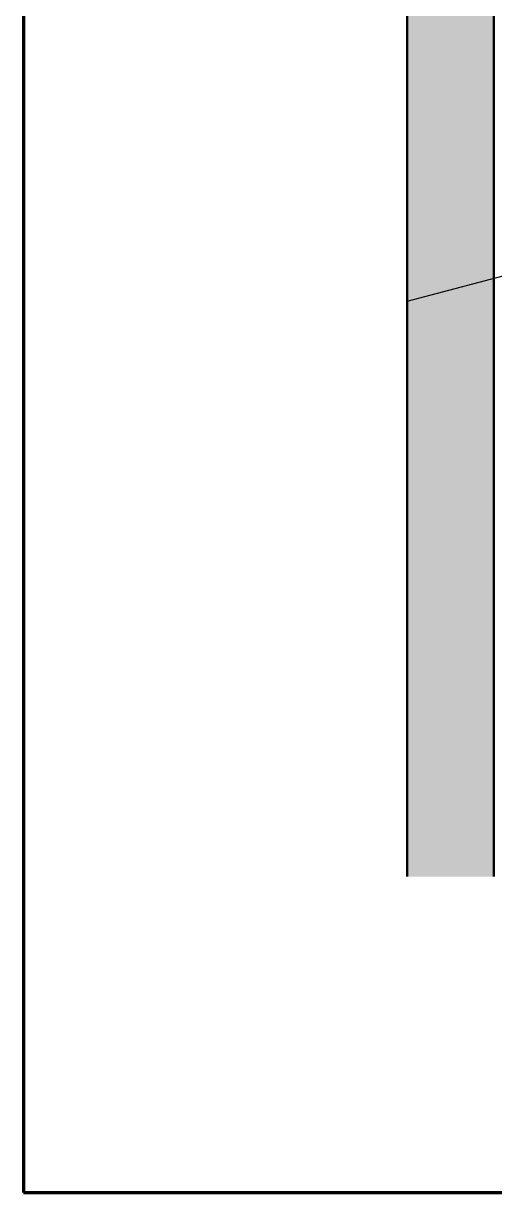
# Model space of a CAD drawing. Header units: inches. Extents: x 0.6 to 33.4, y 0.6 to 21.4.
# Drawn here: x 0.6 to 3.32, y 0.6 to 7.35 of the extents above; entities that cross this region are included whole.
import ezdxf

# ---------------------------------------------------------------- set-up
doc = ezdxf.new("R2010")
doc.units = ezdxf.units.IN
doc.header["$LTSCALE"] = 2
doc.header["$MEASUREMENT"] = 0
for name, color, linetype, lineweight in [('Border (ANSI)', 7, 'Continuous', 70), ('Hatch (ANSI)', 7, 'Continuous', 18), ('Symbol (ANSI)', 7, 'Continuous', 25), ('Visible (ANSI)', 7, 'Continuous', 50)]:
    doc.layers.add(name, color=color, linetype=linetype, lineweight=lineweight)
doc.styles.add('Note Text (ANSI)', font='tahoma.ttf')
doc.dimstyles.new('Default (ANSI)$7', dxfattribs={"dimscale": 2, "dimtxt": 0.12, "dimasz": 0.098425, "dimexe": 0.125, "dimexo": 0.0625, "dimgap": 0.031496, "dimtad": 0, "dimtih": 1, "dimtoh": 1, "dimrnd": 1e-08, "dimzin": 4, "dimdsep": 46, "dimtxsty": 'Note Text (ANSI)', "dimcen": 0.09, "dimdle": 0.393701, "dimclrd": 256, "dimclre": 256, "dimclrt": 256, "dimadec": 0, "dimazin": 1, "dimtfac": 1, "dimtofl": 0, "dimtmove": 0, "dimatfit": 3, "dimfxl": 0, "dimtolj": 1, "dimtzin": 4, "dimlwd": -1, "dimlwe": -1, "dimarcsym": 0})

# ---------------------------------------------------------------- blocks, each defined once
blk = doc.blocks.new('Borders ATAS A Border')
at = {"layer": 'Border (ANSI)'}
for p, q in [((0.3, 10.7), (0.3, 0.3)), ((0.3, 0.3), (16.7, 0.3))]:
    blk.add_line(p, q, dxfattribs=at)

msp = doc.modelspace()

# ---------------------------------------------------------------- hatches: boundary and pattern name
at = {"layer": 'Hatch (ANSI)', "true_color": 0x804000}
h = msp.add_hatch(dxfattribs=at)
h.set_pattern_fill('AR-SAND', color=36, scale=0.25, angle=45, style=0)
h.paths.add_polyline_path([(21.52672, 18.45713), (3.31694, 18.45713), (3.31694, 2.42486), (2.81694, 2.42486), (2.81694, 18.95713), (21.52672, 18.95713)])

# ---------------------------------------------------------------- linework, layer by layer
at = {"layer": 'Visible (ANSI)', "color": 36, "true_color": 0x804000}
for p, q in [((2.81694, 2.42486), (2.81694, 18.95713)), ((3.31694, 18.45713), (3.31694, 2.42486))]:
    msp.add_line(p, q, dxfattribs=at)

# ---------------------------------------------------------------- block references
at = {"xscale": 2, "yscale": 2, "zscale": 2}
msp.add_blockref('Borders ATAS A Border', (0, 0), dxfattribs=at)

# ---------------------------------------------------------------- leaders
at = {"layer": 'Symbol (ANSI)', "annotation_type": 0, "has_hookline": 1, "hookline_direction": 0, "text_width": 1.98995}
msp.add_leader([(2.81694, 5.74825), (11.78499, 8.11536)], dimstyle='Default (ANSI)$7', override={"dimtad": 0}, dxfattribs=at)

doc.saveas('drawing.dxf')
